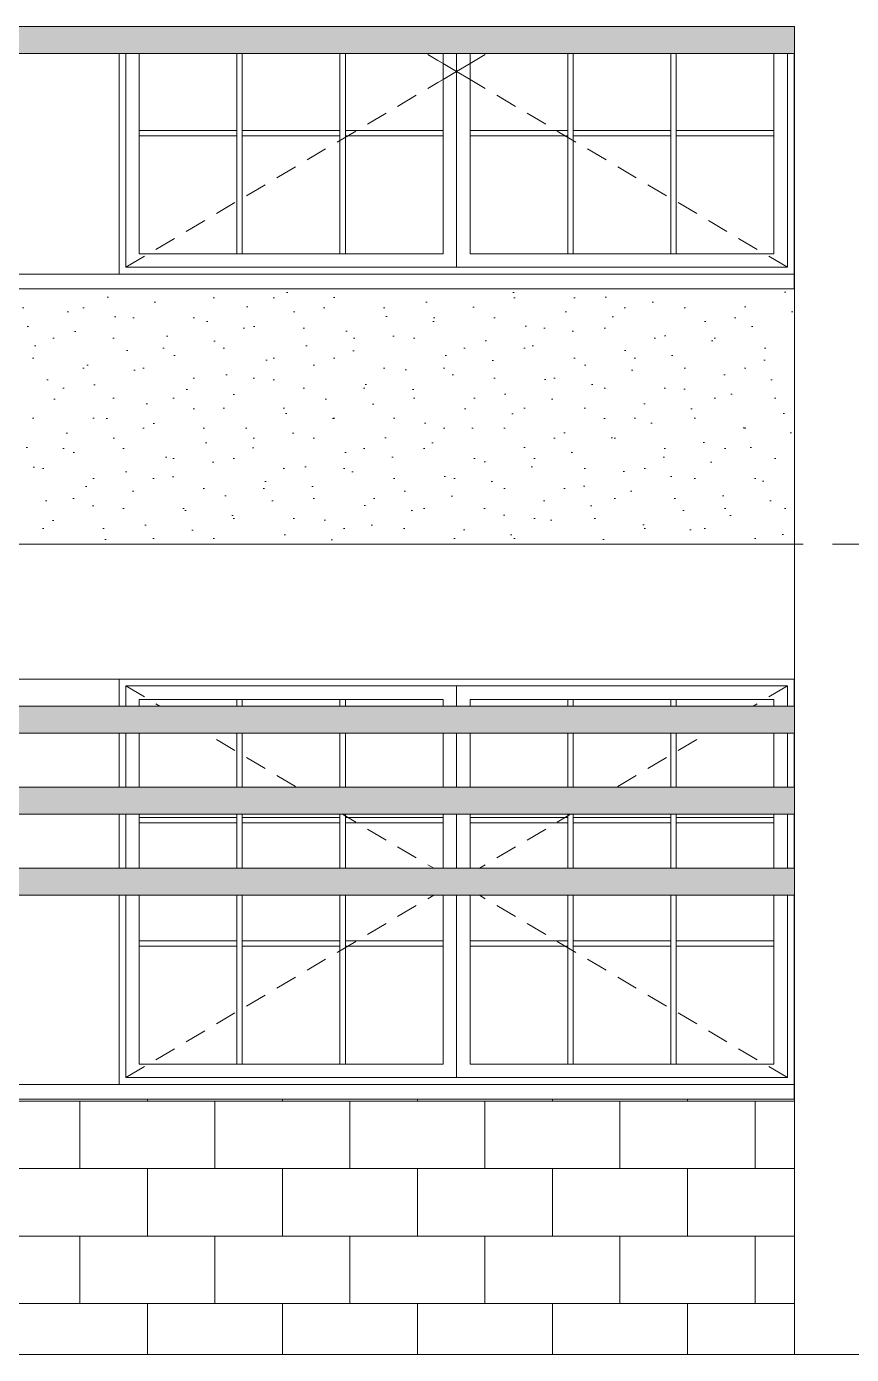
# Model space of a CAD drawing. Header units: millimetres. Extents: x 323482 to 503016, y 8175 to 72038.
# Drawn here: x 452803 to 455857, y 13812 to 18728 of the extents above; entities that cross this region are included whole.
import ezdxf

# ---------------------------------------------------------------- set-up
doc = ezdxf.new("R2010")
doc.units = ezdxf.units.MM
doc.header["$MEASUREMENT"] = 0
doc.linetypes.add('Hidden Line', pattern=[391.222223, 282.222223, -109])
doc.layers.add('2D Drafting - General_Pen_No__101', color=252, linetype='Continuous', lineweight=13)
doc.layers.add('Structural - Bearing_Pen_No__120', color=7, linetype='Continuous', lineweight=13)
doc.layers.add('2D Drafting - General_Pen_No__102', color=7, linetype='Continuous', lineweight=13, true_color=0xcccccc)
doc.layers.add('Structural - Bearing_Pen_No__83', color=7, linetype='Continuous', lineweight=13, true_color=0xff9955)

msp = doc.modelspace()

# ---------------------------------------------------------------- hatches: boundary and pattern name
at = {"layer": '2D Drafting - General_Pen_No__101', "linetype": 'Continuous', "lineweight": 13}
h = msp.add_hatch(dxfattribs=at)
h.set_pattern_fill('RENDER', color=252, style=0, pattern_type=2)
h.set_pattern_definition([(45, (0, 350), (-111.36932, 111.36932), [0, -105, 0, -157.5]), (110, (350, 350), (148.00159, 53.86817), [0, -77, 0, -133])])
h.paths.add_polyline_path([(450296.9, 17757.5), (455647.1, 17757.5), (455647.1, 16812.2), (450296.9, 16812.2)])
h = msp.add_hatch(dxfattribs=at)
h.set_pattern_fill('BLOCK___RUNNING_BOND', color=252, style=0, pattern_type=2)
h.set_pattern_definition([(0, (0, 0), (0, 250), []), (90, (0, 0), (-500, 0), [250, -250]), (90, (250, 250), (-500, 0), [250, -250])])
h.paths.add_polyline_path([(450296.9, 14757.5), (455647.1, 14757.5), (455647.1, 13812.2), (450296.9, 13812.2)])
at = {"layer": '2D Drafting - General_Pen_No__102', "linetype": 'Continuous', "lineweight": 0, "true_color": 0xcccccc}
for points in [[(455647.1, 18728.5), (450296.9, 18728.5), (450296.9, 18628.5), (455647.1, 18628.5)], [(455647.1, 16212.2), (450296.9, 16212.2), (450296.9, 16112.2), (455647.1, 16112.2)], [(455647.1, 15912.2), (450296.9, 15912.2), (450296.9, 15812.2), (455647.1, 15812.2)], [(455647.1, 15612.2), (450296.9, 15612.2), (450296.9, 15512.2), (455647.1, 15512.2)]]:
    msp.add_hatch(color=254, dxfattribs=at).paths.add_polyline_path(points)

# ---------------------------------------------------------------- linework, layer by layer
at = {"layer": 'Structural - Bearing_Pen_No__120', "color": 7, "linetype": 'Continuous', "lineweight": 13}
for p, q in [((450296.9, 18728.5), (455647.1, 18728.5)), ((455647.1, 18628.5), (455647.1, 18728.5)), ((450296.9, 18628.5), (455647.1, 18628.5)), ((453145.2, 17812.2), (453145.2, 18628.5)), ((453170.2, 18628.5), (453170.2, 17887.2)), ((453220.2, 17887.2), (453220.2, 18628.5)), ((453581.8, 18628.5), (453581.8, 18343.9)), ((453601.8, 18343.9), (453601.8, 18628.5)), ((453963.5, 18628.5), (453963.5, 18343.9)), ((453983.5, 18343.9), (453983.5, 18628.5)), ((454288.9, 18625.1), (454326.3, 18603)), ((454326.3, 18603), (454345.2, 18591.8)), ((454345.2, 18628.5), (454345.2, 17887.2)), ((454345.2, 18591.8), (454395.2, 18562.2)), ((454395.2, 18628.5), (454395.2, 17887.2)), ((454445.2, 18591.8), (454395.2, 18562.2)), ((454445.2, 17887.2), (454445.2, 18628.5)), ((454464, 18603), (454445.2, 18591.8)), ((454501.4, 18625.1), (454464, 18603)), ((454806.8, 18628.5), (454806.8, 18343.9)), ((454826.8, 18343.9), (454826.8, 18628.5)), ((455188.5, 18628.5), (455188.5, 18343.9)), ((455208.5, 18343.9), (455208.5, 18628.5)), ((455570.2, 18628.5), (455570.2, 17887.2)), ((455620.2, 17887.2), (455620.2, 18628.5)), ((455645.2, 18628.5), (455645.2, 17812.2)), ((455647.1, 16812.2), (455647.1, 18628.5)), ((454345.2, 18532.6), (454395.2, 18562.2)), ((454445.2, 18532.6), (454395.2, 18562.2)), ((454288.9, 18499.3), (454326.3, 18521.5)), ((454326.3, 18521.5), (454345.2, 18532.6)), ((454464, 18521.5), (454445.2, 18532.6)), ((454501.4, 18499.3), (454464, 18521.5)), ((454177, 18433.1), (454245.9, 18473.9)), ((454613.3, 18433.1), (454544.4, 18473.9)), ((454065.2, 18366.9), (454134, 18407.7)), ((454725.2, 18366.9), (454656.3, 18407.7)), ((453581.8, 18343.9), (453220.2, 18343.9)), ((453581.8, 18323.9), (453581.8, 18343.9)), ((453963.5, 18343.9), (453601.8, 18343.9)), ((453601.8, 18343.9), (453601.8, 18323.9)), ((453953.3, 18300.7), (454022.1, 18341.5)), ((453963.5, 18323.9), (453963.5, 18343.9)), ((454345.2, 18343.9), (453983.5, 18343.9)), ((453983.5, 18343.9), (453983.5, 18323.9)), ((454806.8, 18343.9), (454445.2, 18343.9)), ((454837, 18300.7), (454768.2, 18341.5)), ((454806.8, 18323.9), (454806.8, 18343.9)), ((455188.5, 18343.9), (454826.8, 18343.9)), ((454826.8, 18343.9), (454826.8, 18323.9)), ((455188.5, 18323.9), (455188.5, 18343.9)), ((455570.2, 18343.9), (455208.5, 18343.9)), ((455208.5, 18343.9), (455208.5, 18323.9)), ((453220.2, 18323.9), (453581.8, 18323.9)), ((453581.8, 18323.9), (453581.8, 17887.2)), ((453601.8, 17887.2), (453601.8, 18323.9)), ((453601.8, 18323.9), (453963.5, 18323.9)), ((453963.5, 18323.9), (453963.5, 17887.2)), ((453983.5, 17887.2), (453983.5, 18323.9)), ((453983.5, 18323.9), (454345.2, 18323.9)), ((454445.2, 18323.9), (454806.8, 18323.9)), ((454806.8, 18323.9), (454806.8, 17887.2)), ((454826.8, 17887.2), (454826.8, 18323.9)), ((454826.8, 18323.9), (455188.5, 18323.9)), ((455188.5, 18323.9), (455188.5, 17887.2)), ((455208.5, 17887.2), (455208.5, 18323.9)), ((455208.5, 18323.9), (455570.2, 18323.9)), ((453841.4, 18234.5), (453910.2, 18275.2)), ((454948.9, 18234.5), (454880.1, 18275.2)), ((453729.5, 18168.3), (453798.4, 18209)), ((455060.8, 18168.3), (454991.9, 18209)), ((453617.7, 18102.1), (453686.5, 18142.8)), ((455172.7, 18102.1), (455103.8, 18142.8)), ((453505.8, 18035.9), (453574.6, 18076.6)), ((455284.5, 18035.9), (455215.7, 18076.6)), ((453393.9, 17969.7), (453462.7, 18010.4)), ((455396.4, 17969.7), (455327.6, 18010.4)), ((453282, 17903.4), (453350.9, 17944.2)), ((455508.3, 17903.4), (455439.4, 17944.2)), ((453170.2, 17887.2), (453170.2, 17837.2)), ((453170.2, 17837.2), (453239, 17878)), ((454345.2, 17887.2), (453220.2, 17887.2)), ((454395.2, 17887.2), (454395.2, 17837.2)), ((455570.2, 17887.2), (454445.2, 17887.2)), ((455620.2, 17837.2), (455551.3, 17878)), ((455620.2, 17837.2), (455620.2, 17887.2)), ((450296.9, 17812.2), (455645.4, 17812.2)), ((455645.2, 17812.2), (453145.2, 17812.2)), ((453170.2, 17837.2), (454395.2, 17837.2)), ((454395.2, 17837.2), (455620.2, 17837.2)), ((455645.4, 17812.2), (455645.4, 17757.5)), ((455645.4, 17757.5), (450296.9, 17757.5)), ((450296.9, 16812.2), (455647.1, 16812.2)), ((455647.1, 16212.2), (455647.1, 16812.2)), ((450296.9, 16312.2), (455647.1, 16312.2)), ((453145.2, 16212.2), (453145.2, 16312.2)), ((453145.2, 16312.2), (455645.2, 16312.2)), ((453170.2, 16287.2), (453170.2, 16237.2)), ((454395.2, 16287.2), (453170.2, 16287.2)), ((453170.2, 16287.2), (453239, 16246.5)), ((454395.2, 16287.2), (454395.2, 16237.2)), ((455620.2, 16287.2), (454395.2, 16287.2)), ((455620.2, 16287.2), (455551.3, 16246.5)), ((455620.2, 16237.2), (455620.2, 16287.2)), ((455645.2, 16312.2), (455645.2, 16212.2)), ((453170.2, 16237.2), (453170.2, 16212.2)), ((453220.2, 16212.2), (453220.2, 16237.2)), ((453220.2, 16237.2), (454345.2, 16237.2)), ((453581.8, 16237.2), (453581.8, 16212.2)), ((453601.8, 16212.2), (453601.8, 16237.2)), ((453963.5, 16237.2), (453963.5, 16212.2)), ((453983.5, 16212.2), (453983.5, 16237.2)), ((454345.2, 16237.2), (454345.2, 16212.2)), ((454395.2, 16237.2), (454395.2, 16212.2)), ((454445.2, 16212.2), (454445.2, 16237.2)), ((454445.2, 16237.2), (455570.2, 16237.2)), ((454806.8, 16237.2), (454806.8, 16212.2)), ((454826.8, 16212.2), (454826.8, 16237.2)), ((455188.5, 16237.2), (455188.5, 16212.2)), ((455208.5, 16212.2), (455208.5, 16237.2)), ((455570.2, 16237.2), (455570.2, 16212.2)), ((455620.2, 16212.2), (455620.2, 16237.2)), ((450296.9, 16212.2), (455647.1, 16212.2)), ((453282, 16221), (453296.9, 16212.2)), ((455508.3, 16221), (455493.4, 16212.2)), ((455647.1, 16112.2), (455647.1, 16212.2)), ((450296.9, 16112.2), (455647.1, 16112.2)), ((453145.2, 15912.2), (453145.2, 16112.2)), ((453170.2, 16112.2), (453170.2, 15912.2)), ((453220.2, 15912.2), (453220.2, 16112.2)), ((453505.8, 16088.6), (453574.6, 16047.9)), ((453581.8, 16112.2), (453581.8, 15912.2)), ((453601.8, 15912.2), (453601.8, 16112.2)), ((453963.5, 16112.2), (453963.5, 15912.2)), ((453983.5, 15912.2), (453983.5, 16112.2)), ((454345.2, 16112.2), (454345.2, 15912.2)), ((454395.2, 16112.2), (454395.2, 15912.2)), ((454445.2, 15912.2), (454445.2, 16112.2)), ((454806.8, 16112.2), (454806.8, 15912.2)), ((454826.8, 15912.2), (454826.8, 16112.2)), ((455188.5, 16112.2), (455188.5, 15912.2)), ((455208.5, 15912.2), (455208.5, 16112.2)), ((455284.5, 16088.6), (455215.7, 16047.9)), ((455570.2, 16112.2), (455570.2, 15912.2)), ((455620.2, 15912.2), (455620.2, 16112.2)), ((455645.2, 16112.2), (455645.2, 15912.2)), ((455647.1, 15912.2), (455647.1, 16112.2)), ((453617.7, 16022.4), (453686.5, 15981.6)), ((455172.7, 16022.4), (455103.8, 15981.6)), ((453729.5, 15956.2), (453798.4, 15915.4)), ((455060.8, 15956.2), (454991.9, 15915.4)), ((450296.9, 15912.2), (455647.1, 15912.2)), ((455647.1, 15812.2), (455647.1, 15912.2)), ((450296.9, 15812.2), (455647.1, 15812.2)), ((453145.2, 15612.2), (453145.2, 15812.2)), ((453170.2, 15812.2), (453170.2, 15612.2)), ((453220.2, 15612.2), (453220.2, 15812.2)), ((453581.8, 15800.6), (453220.2, 15800.6)), ((453581.8, 15812.2), (453581.8, 15800.6)), ((453581.8, 15780.6), (453581.8, 15800.6)), ((453601.8, 15800.6), (453601.8, 15812.2)), ((453963.5, 15800.6), (453601.8, 15800.6)), ((453601.8, 15800.6), (453601.8, 15780.6)), ((453963.5, 15812.2), (453963.5, 15800.6)), ((453963.5, 15780.6), (453963.5, 15800.6)), ((453972.7, 15812.2), (454022.1, 15783)), ((453983.5, 15800.6), (453983.5, 15812.2)), ((454345.2, 15800.6), (453983.5, 15800.6)), ((453983.5, 15800.6), (453983.5, 15780.6)), ((454345.2, 15812.2), (454345.2, 15612.2)), ((454395.2, 15812.2), (454395.2, 15612.2)), ((454445.2, 15612.2), (454445.2, 15812.2)), ((454806.8, 15800.6), (454445.2, 15800.6)), ((454817.6, 15812.2), (454768.2, 15783)), ((454806.8, 15812.2), (454806.8, 15800.6)), ((454806.8, 15780.6), (454806.8, 15800.6)), ((454826.8, 15800.6), (454826.8, 15812.2)), ((455188.5, 15800.6), (454826.8, 15800.6)), ((454826.8, 15800.6), (454826.8, 15780.6)), ((455188.5, 15812.2), (455188.5, 15800.6)), ((455188.5, 15780.6), (455188.5, 15800.6)), ((455208.5, 15800.6), (455208.5, 15812.2)), ((455570.2, 15800.6), (455208.5, 15800.6)), ((455208.5, 15800.6), (455208.5, 15780.6)), ((455570.2, 15812.2), (455570.2, 15612.2)), ((455620.2, 15612.2), (455620.2, 15812.2)), ((455645.2, 15812.2), (455645.2, 15612.2)), ((455647.1, 15612.2), (455647.1, 15812.2)), ((453220.2, 15780.6), (453581.8, 15780.6)), ((453581.8, 15780.6), (453581.8, 15612.2)), ((453601.8, 15612.2), (453601.8, 15780.6)), ((453601.8, 15780.6), (453963.5, 15780.6)), ((453963.5, 15780.6), (453963.5, 15612.2)), ((453983.5, 15612.2), (453983.5, 15780.6)), ((453983.5, 15780.6), (454345.2, 15780.6)), ((454065.2, 15757.5), (454134, 15716.8)), ((454445.2, 15780.6), (454806.8, 15780.6)), ((454725.2, 15757.5), (454656.3, 15716.8)), ((454806.8, 15780.6), (454806.8, 15612.2)), ((454826.8, 15612.2), (454826.8, 15780.6)), ((454826.8, 15780.6), (455188.5, 15780.6)), ((455188.5, 15780.6), (455188.5, 15612.2)), ((455208.5, 15612.2), (455208.5, 15780.6)), ((455208.5, 15780.6), (455570.2, 15780.6)), ((454177, 15691.3), (454245.9, 15650.6)), ((454613.3, 15691.3), (454544.4, 15650.6)), ((450296.9, 15612.2), (455647.1, 15612.2)), ((454288.9, 15625.1), (454310.7, 15612.2)), ((454501.4, 15625.1), (454479.6, 15612.2)), ((455647.1, 15512.2), (455647.1, 15612.2)), ((450296.9, 15512.2), (455647.1, 15512.2)), ((453145.2, 14812.2), (453145.2, 15512.2)), ((453170.2, 15512.2), (453170.2, 14887.2)), ((453220.2, 14887.2), (453220.2, 15512.2)), ((453581.8, 15512.2), (453581.8, 15343.9)), ((453601.8, 15343.9), (453601.8, 15512.2)), ((453963.5, 15512.2), (453963.5, 15343.9)), ((453983.5, 15343.9), (453983.5, 15512.2)), ((454288.9, 15499.3), (454310.7, 15512.2)), ((454345.2, 15512.2), (454345.2, 14887.2)), ((454395.2, 15512.2), (454395.2, 14887.2)), ((454445.2, 14887.2), (454445.2, 15512.2)), ((454501.4, 15499.3), (454479.6, 15512.2)), ((454806.8, 15512.2), (454806.8, 15343.9)), ((454826.8, 15343.9), (454826.8, 15512.2)), ((455188.5, 15512.2), (455188.5, 15343.9)), ((455208.5, 15343.9), (455208.5, 15512.2)), ((455570.2, 15512.2), (455570.2, 14887.2)), ((455620.2, 14887.2), (455620.2, 15512.2)), ((455645.2, 15512.2), (455645.2, 14812.2)), ((455647.1, 13812.2), (455647.1, 15512.2)), ((454177, 15433.1), (454245.9, 15473.9)), ((454613.3, 15433.1), (454544.4, 15473.9)), ((454065.2, 15366.9), (454134, 15407.7)), ((454725.2, 15366.9), (454656.3, 15407.7)), ((453581.8, 15343.9), (453220.2, 15343.9)), ((453581.8, 15323.9), (453581.8, 15343.9)), ((453963.5, 15343.9), (453601.8, 15343.9)), ((453601.8, 15343.9), (453601.8, 15323.9)), ((453953.3, 15300.7), (454022.1, 15341.5)), ((453963.5, 15323.9), (453963.5, 15343.9)), ((454345.2, 15343.9), (453983.5, 15343.9)), ((453983.5, 15343.9), (453983.5, 15323.9)), ((454806.8, 15343.9), (454445.2, 15343.9)), ((454837, 15300.7), (454768.2, 15341.5)), ((454806.8, 15323.9), (454806.8, 15343.9)), ((455188.5, 15343.9), (454826.8, 15343.9)), ((454826.8, 15343.9), (454826.8, 15323.9)), ((455188.5, 15323.9), (455188.5, 15343.9)), ((455570.2, 15343.9), (455208.5, 15343.9)), ((455208.5, 15343.9), (455208.5, 15323.9)), ((453220.2, 15323.9), (453581.8, 15323.9)), ((453581.8, 15323.9), (453581.8, 14887.2)), ((453601.8, 14887.2), (453601.8, 15323.9)), ((453601.8, 15323.9), (453963.5, 15323.9)), ((453963.5, 15323.9), (453963.5, 14887.2)), ((453983.5, 14887.2), (453983.5, 15323.9)), ((453983.5, 15323.9), (454345.2, 15323.9)), ((454445.2, 15323.9), (454806.8, 15323.9)), ((454806.8, 15323.9), (454806.8, 14887.2)), ((454826.8, 14887.2), (454826.8, 15323.9)), ((454826.8, 15323.9), (455188.5, 15323.9)), ((455188.5, 15323.9), (455188.5, 14887.2)), ((455208.5, 14887.2), (455208.5, 15323.9)), ((455208.5, 15323.9), (455570.2, 15323.9)), ((453841.4, 15234.5), (453910.2, 15275.2)), ((454948.9, 15234.5), (454880.1, 15275.2)), ((453729.5, 15168.3), (453798.4, 15209)), ((455060.8, 15168.3), (454991.9, 15209)), ((453617.7, 15102.1), (453686.5, 15142.8)), ((455172.7, 15102.1), (455103.8, 15142.8)), ((453505.8, 15035.9), (453574.6, 15076.6)), ((455284.5, 15035.9), (455215.7, 15076.6)), ((453393.9, 14969.7), (453462.7, 15010.4)), ((455396.4, 14969.7), (455327.6, 15010.4)), ((453282, 14903.4), (453350.9, 14944.2)), ((455508.3, 14903.4), (455439.4, 14944.2)), ((453170.2, 14887.2), (453170.2, 14837.2)), ((453170.2, 14837.2), (453239, 14878)), ((454345.2, 14887.2), (453220.2, 14887.2)), ((454395.2, 14887.2), (454395.2, 14837.2)), ((455570.2, 14887.2), (454445.2, 14887.2)), ((455620.2, 14837.2), (455551.3, 14878)), ((455620.2, 14837.2), (455620.2, 14887.2)), ((450296.9, 14812.2), (455645.4, 14812.2)), ((455645.2, 14812.2), (453145.2, 14812.2)), ((453170.2, 14837.2), (454395.2, 14837.2)), ((454395.2, 14837.2), (455620.2, 14837.2)), ((455645.4, 14812.2), (455645.4, 14757.5)), ((455645.4, 14757.5), (450296.9, 14757.5)), ((447788, 13812.2), (476100.6, 13812.2)), ((450296.9, 13812.2), (455647.1, 13812.2)), ((455647.1, 13812.2), (455897.1, 13812.2))]:
    msp.add_line(p, q, dxfattribs=at)
at = {"layer": 'Structural - Bearing_Pen_No__83', "color": 21, "linetype": 'Hidden Line', "lineweight": 13, "true_color": 0xff9955}
for p, q in [((503016, 16812.2), (447887.3, 16812.2)), ((503016, 13812.2), (447887.3, 13812.2))]:
    msp.add_line(p, q, dxfattribs=at)

doc.saveas('drawing.dxf')
